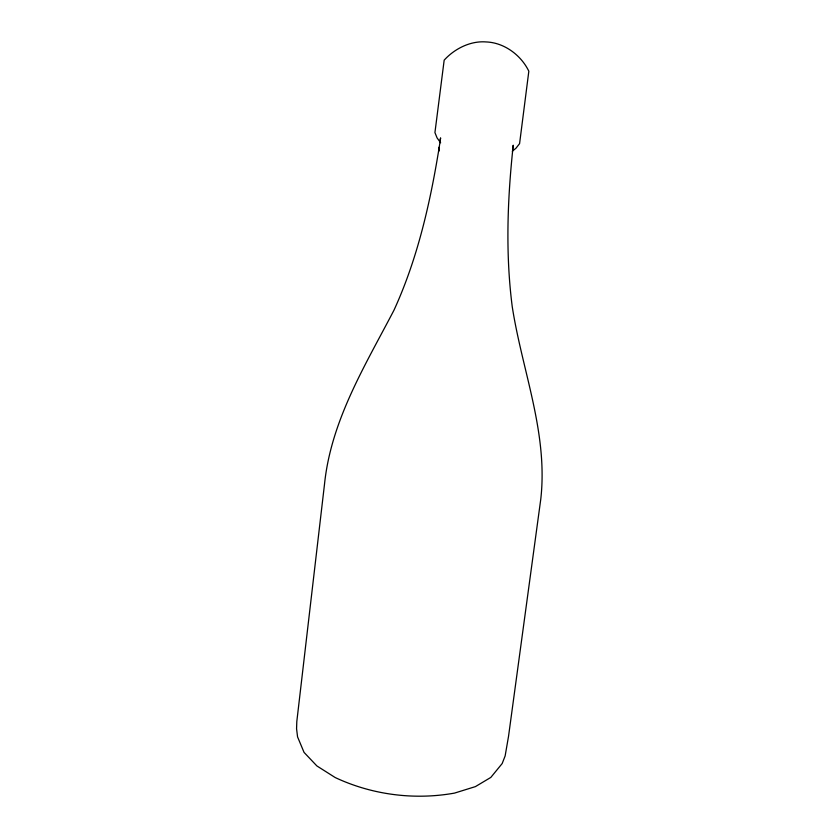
<?xml version="1.0" encoding="UTF-8"?>
<svg xmlns="http://www.w3.org/2000/svg" width="838" height="838" viewBox="0 0 838 838"><rect width="100%" height="100%" fill="white"/><g stroke="black" fill="none" stroke-linecap="round" stroke-linejoin="round"><path stroke-width="1.26" d="M440.222 140.176L439.95 142.282L440.589 137.893L438.609 151.448L439.248 147.038C430.24 202.806 417.607 258.638 393.965 310.217C365.096 365.619 331.02 420.55 324.505 484.228L296.809 721.549L296.568 728.735L297.563 736.874L304.047 752.388L316.879 765.932L335.169 777.528C372.093 794.885 414.401 800.3 454.542 793.094L475.418 786.61L490.817 777.423L502.161 763.565L505.136 755.939L508.551 736.193L540.772 499.186C548.241 433.036 522.168 370.784 512.238 306.645C505.345 253.107 507.461 198.763 513.233 145.225L512.594 149.614M512.28 151.259L515.978 148.221L519.581 143.633L528.83 71.209C521.163 55.308 504.34 42.591 486.145 41.942C470.411 40.653 454.416 48.834 444.171 60.168L434.932 132.593L437.09 137.935L440.641 142.795"/></g></svg>
